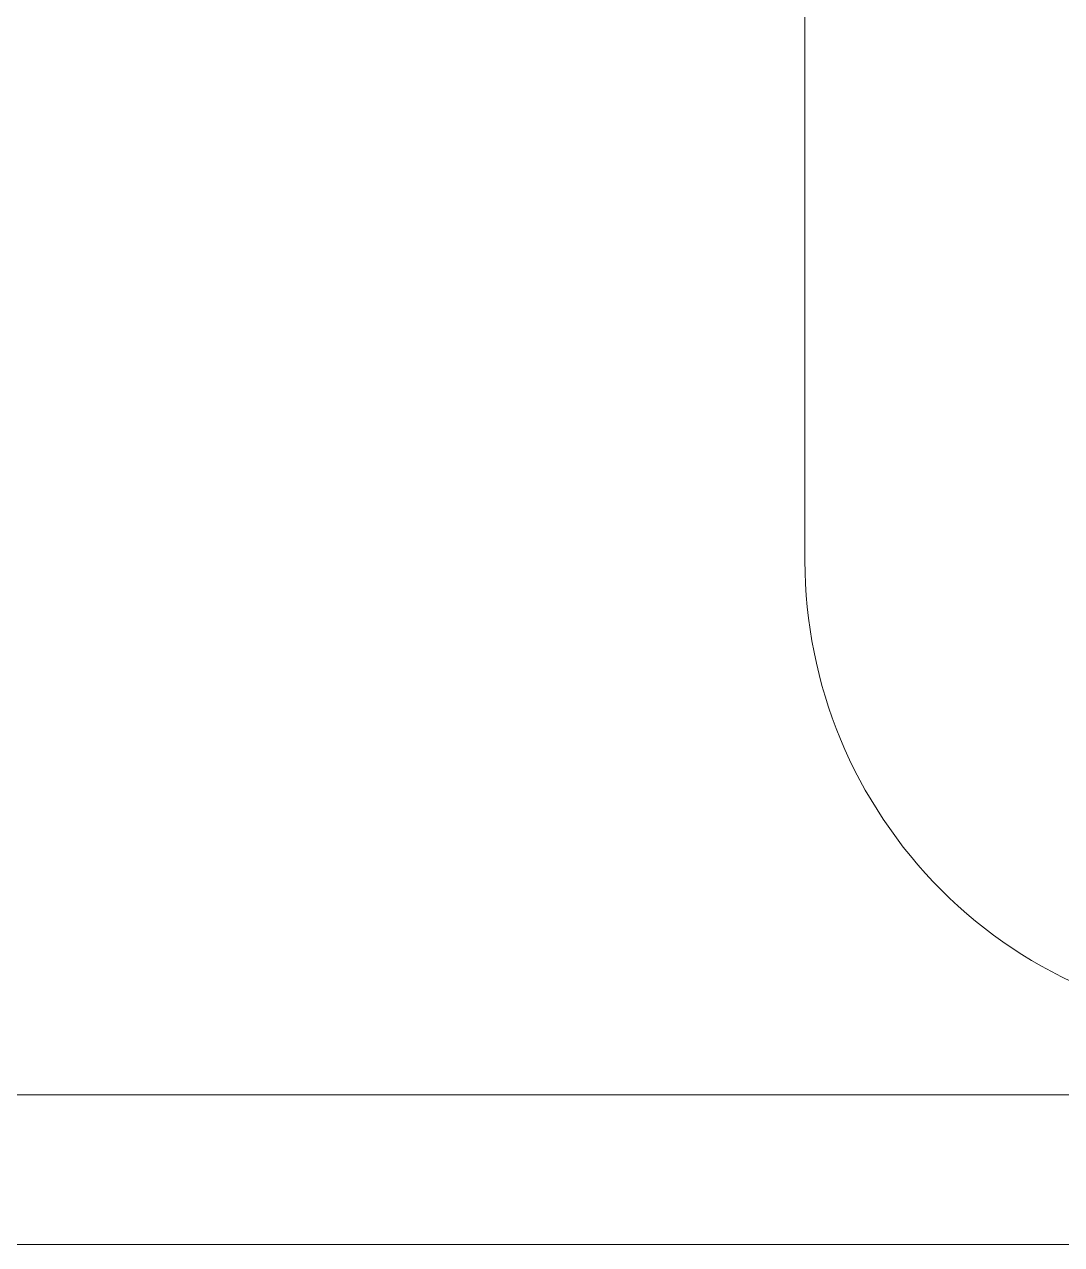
# Model space of a CAD drawing. Header units: metres. Extents: x 236 to 355, y 67 to 475.
# Drawn here: x 293.045 to 293.713, y 318.143 to 318.929 of the extents above; entities that cross this region are included whole.
import ezdxf

# ---------------------------------------------------------------- set-up
doc = ezdxf.new("R2010")
doc.units = ezdxf.units.M
doc.header["$LTSCALE"] = 0.007
doc.header["$MEASUREMENT"] = 0
doc.layers.add('6', color=6, linetype='Continuous')
doc.layers.add('decoration', color=251, linetype='Continuous', lineweight=18)

msp = doc.modelspace()

# ---------------------------------------------------------------- linework, layer by layer
at = {"layer": '6', "lineweight": 5}
for points in [[(311.83279, 337.5358), (283.73991, 337.5358), (283.73991, 318.14292), (311.83279, 318.14292)], [(311.83279, 337.5358), (283.73991, 337.5358), (283.73991, 318.14292), (311.83279, 318.14292)], [(311.73635, 337.43936), (283.83635, 337.43936), (283.83635, 318.23936), (311.73635, 318.23936)], [(311.73635, 337.43936), (283.83635, 337.43936), (283.83635, 318.23936), (311.73635, 318.23936)]]:
    msp.add_lwpolyline(points, close=True, dxfattribs=at)
at = {"layer": 'decoration', "lineweight": 5, "ltscale": 0.5}
msp.add_lwpolyline([(293.84743, 319.67008), (297.09747, 319.67008, -0.414214), (297.39747, 319.37008), (297.39747, 318.58343, -0.414214), (297.09747, 318.28343), (293.84743, 318.28343, -0.414214), (293.54743, 318.58343), (293.54743, 319.37008, -0.414214)], format="xyb", close=True, dxfattribs=at)
msp.add_lwpolyline([(293.84743, 319.67008), (297.09747, 319.67008, -0.414214), (297.39747, 319.37008), (297.39747, 318.58343, -0.414214), (297.09747, 318.28343), (293.84743, 318.28343, -0.414214), (293.54743, 318.58343), (293.54743, 319.37008, -0.414214)], format="xyb", close=True, dxfattribs=at)

doc.saveas('drawing.dxf')
